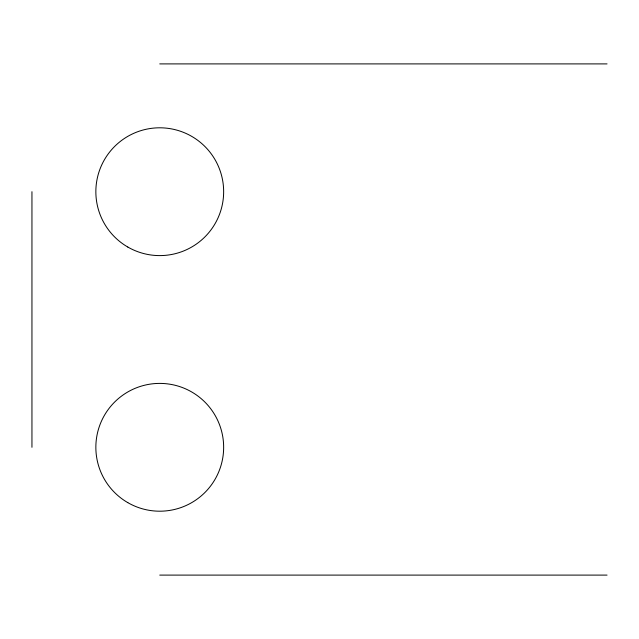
<?xml version="1.0" encoding="UTF-8"?>
<svg xmlns="http://www.w3.org/2000/svg" width="639" height="639" viewBox="0 0 639 639"><rect width="100%" height="100%" fill="white"/><g stroke="black" fill="none" stroke-linecap="round" stroke-linejoin="round"><path stroke-width="0.96" d="M159.75 63.9L607.05 63.9M159.75 575.1L607.05 575.1M31.95 191.7L31.95 447.3M127.8 502.637A63.9 63.9 0 0 0 223.65 447.3A63.9 63.9 0 0 0 127.8 391.963A63.9 63.9 0 0 0 127.8 502.637M127.8 247.037A63.9 63.9 0 0 0 223.65 191.7A63.9 63.9 0 0 0 127.8 136.363A63.9 63.9 0 0 0 127.8 247.037"/></g></svg>
